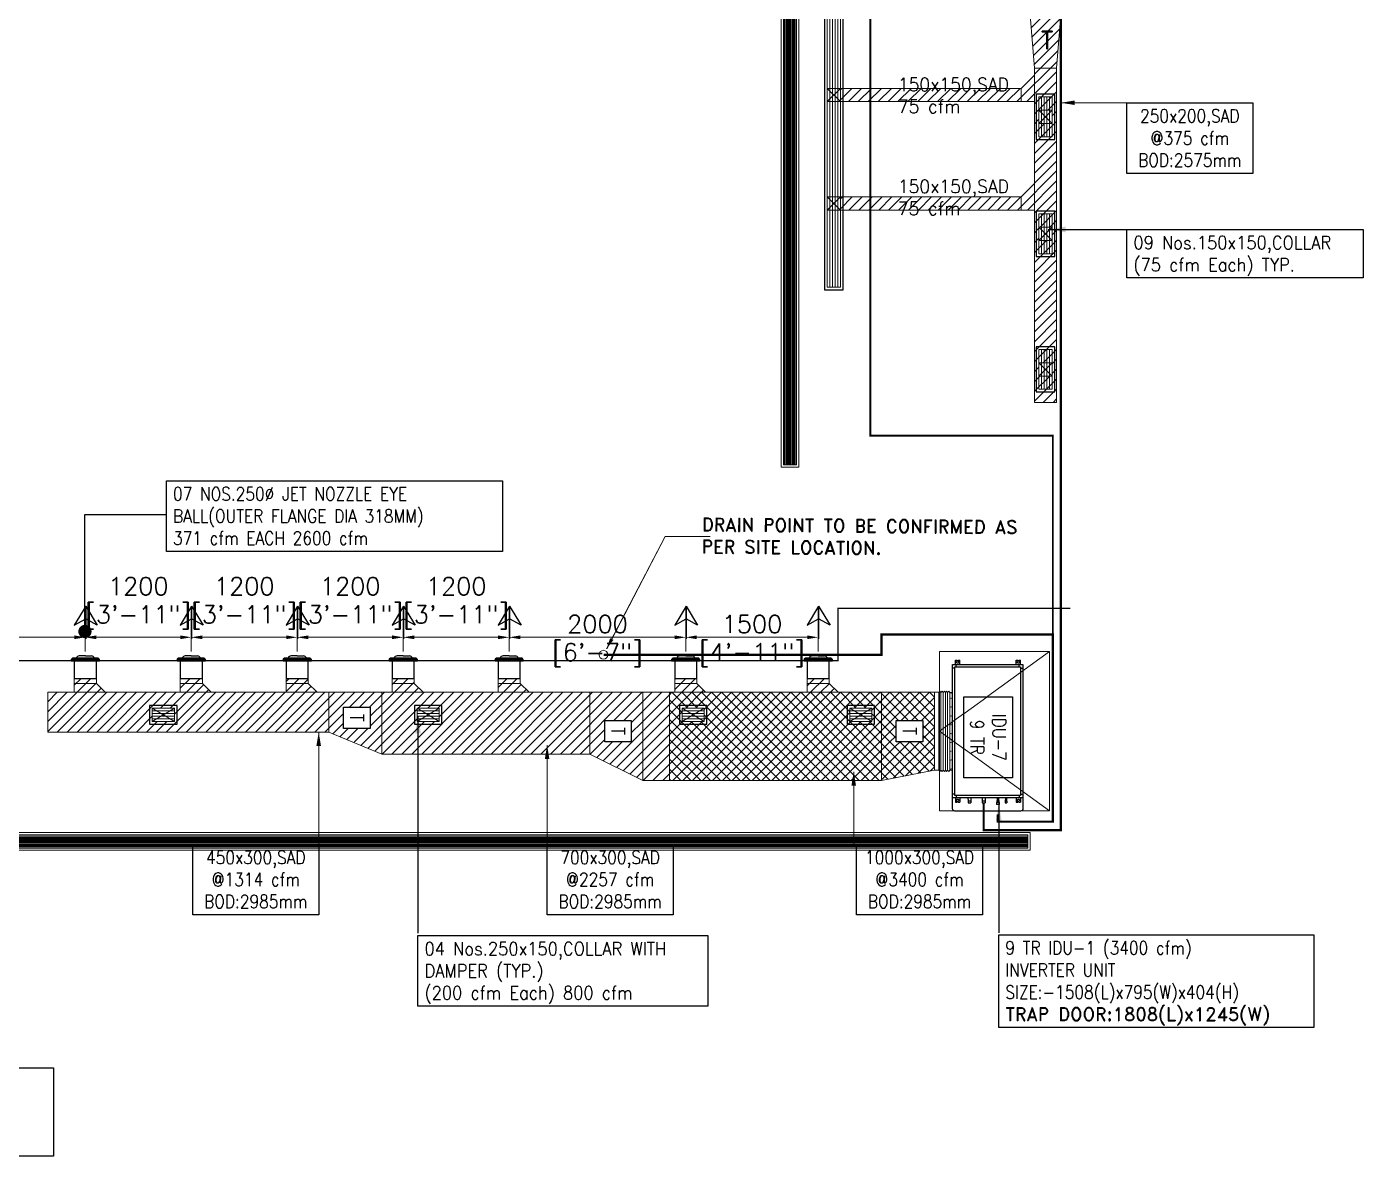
# Model space of a CAD drawing. Header units: millimetres. Extents: x -330573 to 5697, y 22061 to 198972.
# Drawn here: x -86389 to -71254, y 164887 to 177681 of the extents above; entities that cross this region are included whole.
import ezdxf

# ---------------------------------------------------------------- set-up
doc = ezdxf.new("R2010")
doc.units = ezdxf.units.MM
doc.linetypes.add('HIDDEN', pattern=[0.375, 0.25, -0.125])
for name, color, linetype, lineweight in [('MECH. EQUIPMENT', 8, 'Continuous', 0), ('VL-AC- DRAIN', 42, 'Continuous', 5), ('VL-AC-ACCOUSTIC INSULATION', 32, 'Continuous', 25), ('VL-AC-DIM', 20, 'Continuous', 25), ('VL-AC-EQUIPMENT', 5, 'Continuous', 25), ('VL-AC-EQUIPMENT TEXT', 7, 'Continuous', 25), ('VL-AC-RAT', 1, 'Continuous', 5), ('VL-AC-SA', 6, 'Continuous', 5), ('VL-AC-SA_TEXT_50', 7, 'Continuous', 25), ('VL-AC-SAT', 72, 'Continuous', 25), ('VL-AC-UNIT TRAP DOOR', 40, 'Continuous', 18), ('VL-AC-VRF PIPE', 152, 'Continuous', 30), ('VL-FC', 21, 'Continuous', 18)]:
    doc.layers.add(name, color=color, linetype=linetype, lineweight=lineweight)
doc.styles.add('50', font='arial.ttf', dxfattribs={"height": 75})
doc.styles.add('ARIAL', font='times.ttf')
doc.styles.add('ROMANS', font='romans.shx', dxfattribs={"height": 200})
doc.styles.add('VOLTAS - ROMAND', font='romand.shx', dxfattribs={"width": 0.85})
doc.dimstyles.new('Dim50', dxfattribs={"dimtxt": 75, "dimasz": 75, "dimexe": 50, "dimexo": 50, "dimgap": 0.09, "dimtad": 0, "dimdec": 0, "dimzin": 0, "dimdsep": 46, "dimtxsty": '50', "dimblk": 'ARCHTICK', "dimcen": 0.09, "dimdle": 50, "dimclrd": 8, "dimclre": 8, "dimclrt": 2, "dimadec": 0, "dimazin": 0, "dimtfac": 1, "dimtdec": 0, "dimtofl": 0, "dimtmove": 0, "dimatfit": 3, "dimldrblk": 'DOT', "dimfxl": 1, "dimtolj": 1, "dimtzin": 0, "dimlwe": -1, "dimarcsym": 0})
doc.dimstyles.new('VL_DIM', dxfattribs={"dimscale": 1.25, "dimtxt": 200, "dimasz": 125, "dimexe": 50, "dimexo": 50, "dimgap": 50, "dimtad": 1, "dimdec": 0, "dimrnd": 1, "dimzin": 9, "dimdsep": 46, "dimtxsty": 'ROMANS', "dimcen": 0.09, "dimdle": 35, "dimclrd": 7, "dimclre": 7, "dimclrt": 7, "dimadec": 0, "dimazin": 0, "dimtfac": 1, "dimtdec": 0, "dimtmove": 2, "dimatfit": 3, "dimfxl": 1, "dimtolj": 1, "dimtzin": 0, "dimlwd": 15, "dimlwe": 15, "dimarcsym": 1})
doc.dimstyles.new('VOLTAS', dxfattribs={"dimscale": 100, "dimtxt": 2, "dimasz": 2, "dimexe": 0.5, "dimexo": 0.5, "dimgap": 0.5, "dimtad": 1, "dimdec": 0, "dimzin": 12, "dimdsep": 46, "dimtxsty": 'ROMANS', "dimcen": 10, "dimdle": 100, "dimclrd": 7, "dimclre": 7, "dimclrt": 7, "dimadec": 0, "dimazin": 0, "dimtfac": 1, "dimtdec": 0, "dimtmove": 1, "dimatfit": 3, "dimfxl": 0.18, "dimtolj": 1, "dimtzin": 0, "dimarcsym": 2})

# ---------------------------------------------------------------- blocks, each defined once
blk = doc.blocks.new('*U52')
at = {"color": 252, "lineweight": 9}
for p, q in [((783227, 311825), (783227, 317006)), ((783257, 311825), (783257, 317006)), ((783287, 311825), (783287, 317006)), ((783317, 311825), (783317, 317006))]:
    blk.add_line(p, q, dxfattribs=at)
at = {"layer": 'VL-AC-SAT'}
blk.add_lwpolyline([(783167, 311795), (783377, 311795), (783377, 317036), (783167, 317036)], close=True, dxfattribs=at)
at = {"layer": 'VL-AC-SAT', "lineweight": 20}
blk.add_lwpolyline([(783197, 311825), (783347, 311825), (783347, 317006), (783197, 317006)], close=True, dxfattribs=at)
blk = doc.blocks.new('*U51')
at = {"color": 252, "lineweight": 9}
for p, q in [((783227, 314853), (783227, 315303)), ((783257, 314853), (783257, 315303)), ((783287, 314853), (783287, 315303)), ((783317, 314853), (783317, 315303))]:
    blk.add_line(p, q, dxfattribs=at)
at = {"layer": 'VL-AC-SAT'}
blk.add_lwpolyline([(783167, 314823), (783377, 314823), (783377, 315333), (783167, 315333)], close=True, dxfattribs=at)
at = {"layer": 'VL-AC-SAT', "lineweight": 20}
blk.add_lwpolyline([(783197, 314853), (783347, 314853), (783347, 315303), (783197, 315303)], close=True, dxfattribs=at)
blk = doc.blocks.new('*U107')
at = {"color": 8}
for p, q in [((30, 66), (8362, 66)), ((30, 54), (8362, 54)), ((30, 42), (8362, 42)), ((30, 30), (8362, 30)), ((30, 18), (8362, 18)), ((30, 6), (8362, 6)), ((30, -6), (8362, -6)), ((30, -18), (8362, -18)), ((30, -30), (8362, -30)), ((30, -42), (8362, -42)), ((30, -54), (8362, -54))]:
    blk.add_line(p, q, dxfattribs=at)
for points in [[(5, 105), (5, -95), (8387, -95), (8387, 105)], [(30, 80), (30, -70), (8362, -70), (8362, 80)]]:
    blk.add_lwpolyline(points, close=True)
blk = doc.blocks.new('*U281')
at = {"color": 8}
for p, q in [((30, 66), (35241, 66)), ((30, 54), (35241, 54)), ((30, 42), (35241, 42)), ((30, 30), (35241, 30)), ((30, 18), (35241, 18)), ((30, 6), (35241, 6)), ((30, -6), (35241, -6)), ((30, -18), (35241, -18)), ((30, -30), (35241, -30)), ((30, -42), (35241, -42)), ((30, -54), (35241, -54))]:
    blk.add_line(p, q, dxfattribs=at)
for points in [[(5, 105), (5, -95), (35266, -95), (35266, 105)], [(30, 80), (30, -70), (35241, -70), (35241, 80)]]:
    blk.add_lwpolyline(points, close=True)
blk = doc.blocks.new('*D304')
at = {"layer": 'Defpoints', "color": 0, "transparency": 16777216}
for p in [(-78926, 170765), (-78926, 170554), (-77426, 170554)]:
    blk.add_point(p, dxfattribs=at)
at = {"layer": 'VL-AC-DIM', "color": 7, "lineweight": 15, "transparency": 16777216}
for p, q in [((-78926, 170604), (-78926, 170815)), ((-77551, 170765), (-78801, 170765)), ((-77426, 170604), (-77426, 170815))]:
    blk.add_line(p, q, dxfattribs=at)
at = {"layer": 'VL-AC-DIM', "color": 7, "transparency": 16777216}
for points in [[(-78801, 170786), (-78801, 170744), (-78926, 170765)], [(-77551, 170786), (-77551, 170744), (-77426, 170765)]]:
    blk.add_solid(points, dxfattribs=at)
at = {"layer": 'VL-AC-DIM', "color": 7, "transparency": 16777216, "char_height": 200, "attachment_point": 5, "style": 'ROMANS'}
for s, insert in [('\\A1;1500', (-78176, 170915)), ('\\A1;[4\'-11"]', (-78176, 170563))]:
    blk.add_mtext(s, dxfattribs=dict(at, insert=insert))
blk = doc.blocks.new('*D305')
at = {"layer": 'Defpoints', "color": 0, "transparency": 16777216}
for p in [(-80926, 170765), (-80926, 170554), (-78926, 170554)]:
    blk.add_point(p, dxfattribs=at)
at = {"layer": 'VL-AC-DIM', "color": 7, "lineweight": 15, "transparency": 16777216}
for p, q in [((-80926, 170604), (-80926, 170815)), ((-79051, 170765), (-80801, 170765)), ((-78926, 170604), (-78926, 170815))]:
    blk.add_line(p, q, dxfattribs=at)
at = {"layer": 'VL-AC-DIM', "color": 7, "transparency": 16777216}
for points in [[(-80801, 170786), (-80801, 170744), (-80926, 170765)], [(-79051, 170786), (-79051, 170744), (-78926, 170765)]]:
    blk.add_solid(points, dxfattribs=at)
at = {"layer": 'VL-AC-DIM', "color": 7, "transparency": 16777216, "char_height": 200, "attachment_point": 5, "style": 'ROMANS'}
for s, insert in [('\\A1;2000', (-79926, 170915)), ('\\A1;[6\'-7"]', (-79926, 170563))]:
    blk.add_mtext(s, dxfattribs=dict(at, insert=insert))
blk = doc.blocks.new('*D306')
at = {"layer": 'Defpoints', "color": 0, "transparency": 16777216}
for p in [(-82126, 170765), (-82126, 170554), (-80926, 170554)]:
    blk.add_point(p, dxfattribs=at)
at = {"layer": 'VL-AC-DIM', "color": 7, "lineweight": 15, "transparency": 16777216}
for p, q in [((-82126, 170604), (-82126, 170815)), ((-81051, 170765), (-82001, 170765)), ((-80926, 170604), (-80926, 170815))]:
    blk.add_line(p, q, dxfattribs=at)
at = {"layer": 'VL-AC-DIM', "color": 7, "transparency": 16777216}
for points in [[(-82001, 170786), (-82001, 170744), (-82126, 170765)], [(-81051, 170786), (-81051, 170744), (-80926, 170765)]]:
    blk.add_solid(points, dxfattribs=at)
at = {"layer": 'VL-AC-DIM', "color": 7, "transparency": 16777216, "char_height": 200, "attachment_point": 5, "style": 'ROMANS'}
for s, insert in [('\\A1;1200', (-81526, 171343)), ('\\A1;[3\'-11"]', (-81526, 170990))]:
    blk.add_mtext(s, dxfattribs=dict(at, insert=insert))
blk = doc.blocks.new('*D307')
at = {"layer": 'Defpoints', "color": 0, "transparency": 16777216}
for p in [(-83326, 170765), (-83326, 170554), (-82126, 170554)]:
    blk.add_point(p, dxfattribs=at)
at = {"layer": 'VL-AC-DIM', "color": 7, "lineweight": 15, "transparency": 16777216}
for p, q in [((-83326, 170604), (-83326, 170815)), ((-82251, 170765), (-83201, 170765)), ((-82126, 170604), (-82126, 170815))]:
    blk.add_line(p, q, dxfattribs=at)
at = {"layer": 'VL-AC-DIM', "color": 7, "transparency": 16777216}
for points in [[(-83201, 170786), (-83201, 170744), (-83326, 170765)], [(-82251, 170786), (-82251, 170744), (-82126, 170765)]]:
    blk.add_solid(points, dxfattribs=at)
at = {"layer": 'VL-AC-DIM', "color": 7, "transparency": 16777216, "char_height": 200, "attachment_point": 5, "style": 'ROMANS'}
for s, insert in [('\\A1;1200', (-82726, 171343)), ('\\A1;[3\'-11"]', (-82726, 170990))]:
    blk.add_mtext(s, dxfattribs=dict(at, insert=insert))
blk = doc.blocks.new('*D308')
at = {"layer": 'Defpoints', "color": 0, "transparency": 16777216}
for p in [(-84526, 170765), (-84526, 170554), (-83326, 170554)]:
    blk.add_point(p, dxfattribs=at)
at = {"layer": 'VL-AC-DIM', "color": 7, "lineweight": 15, "transparency": 16777216}
for p, q in [((-84526, 170604), (-84526, 170815)), ((-83451, 170765), (-84401, 170765)), ((-83326, 170604), (-83326, 170815))]:
    blk.add_line(p, q, dxfattribs=at)
at = {"layer": 'VL-AC-DIM', "color": 7, "transparency": 16777216}
for points in [[(-84401, 170786), (-84401, 170744), (-84526, 170765)], [(-83451, 170786), (-83451, 170744), (-83326, 170765)]]:
    blk.add_solid(points, dxfattribs=at)
at = {"layer": 'VL-AC-DIM', "color": 7, "transparency": 16777216, "char_height": 200, "attachment_point": 5, "style": 'ROMANS'}
for s, insert in [('\\A1;1200', (-83926, 171343)), ('\\A1;[3\'-11"]', (-83926, 170990))]:
    blk.add_mtext(s, dxfattribs=dict(at, insert=insert))
blk = doc.blocks.new('*D309')
at = {"layer": 'Defpoints', "color": 0, "transparency": 16777216}
for p in [(-85726, 170765), (-85726, 170554), (-84526, 170554)]:
    blk.add_point(p, dxfattribs=at)
at = {"layer": 'VL-AC-DIM', "color": 7, "lineweight": 15, "transparency": 16777216}
for p, q in [((-85726, 170604), (-85726, 170815)), ((-84651, 170765), (-85601, 170765)), ((-84526, 170604), (-84526, 170815))]:
    blk.add_line(p, q, dxfattribs=at)
at = {"layer": 'VL-AC-DIM', "color": 7, "transparency": 16777216}
for points in [[(-85601, 170786), (-85601, 170744), (-85726, 170765)], [(-84651, 170786), (-84651, 170744), (-84526, 170765)]]:
    blk.add_solid(points, dxfattribs=at)
at = {"layer": 'VL-AC-DIM', "color": 7, "transparency": 16777216, "char_height": 200, "attachment_point": 5, "style": 'ROMANS'}
for s, insert in [('\\A1;1200', (-85126, 171343)), ('\\A1;[3\'-11"]', (-85126, 170990))]:
    blk.add_mtext(s, dxfattribs=dict(at, insert=insert))
blk = doc.blocks.new('*D310')
at = {"layer": 'Defpoints', "color": 0, "transparency": 16777216}
for p in [(-88511, 170765), (-88511, 170554), (-85726, 170554)]:
    blk.add_point(p, dxfattribs=at)
at = {"layer": 'VL-AC-DIM', "color": 7, "lineweight": 15, "transparency": 16777216}
for p, q in [((-88511, 170604), (-88511, 170815)), ((-85851, 170765), (-88386, 170765)), ((-85726, 170604), (-85726, 170815))]:
    blk.add_line(p, q, dxfattribs=at)
at = {"layer": 'VL-AC-DIM', "color": 7, "transparency": 16777216}
for points in [[(-88386, 170786), (-88386, 170744), (-88511, 170765)], [(-85851, 170786), (-85851, 170744), (-85726, 170765)]]:
    blk.add_solid(points, dxfattribs=at)
at = {"layer": 'VL-AC-DIM', "color": 7, "transparency": 16777216, "char_height": 200, "attachment_point": 5, "style": 'ROMANS'}
for s, insert in [('\\A1;2785', (-87118, 170915)), ('\\A1;[9\'-2"]', (-87118, 170563))]:
    blk.add_mtext(s, dxfattribs=dict(at, insert=insert))
blk = doc.blocks.new('VL SA JET NOZZEL')
at = {"layer": 'VL-AC-SAT'}
for p, q in [((4, 562, 0), (-125, 350, 0)), ((4, 562, 0), (4, 192, 0)), ((4, 192, 0), (4, 562, 0)), ((4, 562, 0), (134, 350, 0)), ((4, 562, 0), (4, 192, 0)), ((4, 192, 0), (4, 562, 0)), ((-125, 350, 0), (4, 419, 0)), ((134, 350, 0), (4, 419, 0)), ((0, 0), (-70, 0)), ((0, 0), (70, 0)), ((-160, -40), (-147, -25)), ((160, -40), (-160, -40)), ((160, -40), (147, -25))]:
    blk.add_line(p, q, dxfattribs=at)
for points in [[(-160, -40), (-160, -55), (160, -55), (160, -40)], [(147, -25), (-147, -25)]]:
    blk.add_lwpolyline(points, dxfattribs=at)
at = {"layer": 'VL-AC-SAT', "elevation": 0}
blk.add_lwpolyline([(125, -255), (125, -55), (-125, -55), (-125, -255)], close=True, dxfattribs=at)
at = {"layer": 'VL-AC-SAT'}
for centre, start, end in [((-64, -42), 97.9087, 155.9574), ((64, -42), 24.0426, 82.0913)]:
    blk.add_arc(centre, 42.9, start, end, dxfattribs=at)
blk = doc.blocks.new('VL EQUIPMENT')
at = {"layer": 'MECH. EQUIPMENT'}
for p, q in [((12041, 41995), (12073, 41995)), ((12073, 41115), (12073, 41995)), ((12098, 41115), (12098, 41995)), ((12123, 41115), (12123, 41995)), ((12148, 41115), (12148, 41995)), ((12173, 41115), (12173, 41995)), ((12198, 41115), (12198, 41995)), ((12041, 41115), (12073, 41115))]:
    blk.add_line(p, q, dxfattribs=at)
for points in [[(12073, 41995), (12085, 42010), (12098, 41995)], [(12098, 41995), (12110, 42010), (12123, 41995)], [(12123, 41995), (12135, 42010), (12148, 41995)], [(12148, 41995), (12160, 42010), (12173, 41995)], [(12173, 41995), (12185, 42010), (12198, 41995)], [(12073, 41115), (12085, 41100), (12098, 41115)], [(12098, 41115), (12110, 41100), (12123, 41115)], [(12123, 41115), (12135, 41100), (12148, 41115)], [(12148, 41115), (12160, 41100), (12173, 41115)], [(12173, 41115), (12185, 41100), (12198, 41115)]]:
    blk.add_lwpolyline(points, dxfattribs=at)
for centre in [(12061, 41988), (12061, 41928), (12061, 41828), (12061, 41728), (12061, 41628), (12061, 41528), (12061, 41428), (12061, 41328), (12061, 41228), (12061, 41126)]:
    blk.add_circle(centre, 1.45, dxfattribs=at)
at = {"layer": 'VL-AC-EQUIPMENT'}
for p, q in [((11271, 42269), (11246, 42269)), ((11290, 42359), (11271, 42359)), ((11271, 42309), (11271, 42359)), ((11286, 42284), (11286, 42309)), ((11288, 42343), (11290, 42343)), ((11304, 42329), (11288, 42329)), ((11290, 42359), (11290, 42343)), ((11321, 42359), (11302, 42359)), ((11302, 42359), (11302, 42343)), ((11302, 42343), (11304, 42343)), ((11321, 42309), (11321, 42359)), ((11959, 42309), (11959, 42359)), ((11978, 42359), (11959, 42359)), ((11976, 42343), (11978, 42343)), ((11992, 42329), (11976, 42329)), ((11978, 42359), (11978, 42343)), ((12009, 42359), (11990, 42359)), ((11990, 42359), (11990, 42343)), ((11990, 42343), (11992, 42343)), ((12001, 42284), (12001, 42309)), ((12009, 42309), (12009, 42359)), ((12016, 42269), (12041, 42269)), ((11271, 40841), (11246, 40841)), ((11271, 40801), (11271, 40751)), ((11290, 40751), (11271, 40751)), ((11286, 40826), (11286, 40801)), ((11288, 40781), (11304, 40781)), ((11290, 40767), (11288, 40767)), ((11290, 40751), (11290, 40767)), ((11302, 40751), (11302, 40767)), ((11321, 40751), (11302, 40751)), ((11321, 40801), (11321, 40751)), ((11428, 40762), (11447, 40762)), ((11428, 40762), (11428, 40744)), ((11447, 40744), (11428, 40744)), ((11431, 40778), (11445, 40778)), ((11431, 40778), (11431, 40764)), ((11431, 40764), (11445, 40764)), ((11432, 40764), (11432, 40762)), ((11433, 40801), (11433, 40778)), ((11442, 40767), (11440, 40767)), ((11443, 40801), (11443, 40778)), ((11444, 40764), (11444, 40762)), ((11445, 40778), (11445, 40764)), ((11447, 40762), (11447, 40744)), ((11514, 40749), (11514, 40723)), ((11514, 40749), (11543, 40749)), ((11514, 40723), (11543, 40723)), ((11517, 40771), (11517, 40754)), ((11517, 40771), (11540, 40771)), ((11517, 40754), (11540, 40754)), ((11518, 40754), (11518, 40749)), ((11521, 40801), (11521, 40771)), ((11537, 40801), (11537, 40771)), ((11540, 40771), (11540, 40754)), ((11540, 40754), (11540, 40749)), ((11543, 40749), (11543, 40723)), ((11673, 40801), (11674, 40768)), ((11706, 40768), (11674, 40768)), ((11674, 40768), (11674, 40743)), ((11706, 40743), (11674, 40743)), ((11707, 40801), (11706, 40768)), ((11706, 40768), (11706, 40743)), ((11834, 40801), (11835, 40768)), ((11867, 40768), (11835, 40768)), ((11835, 40768), (11835, 40743)), ((11867, 40743), (11835, 40743)), ((11868, 40801), (11867, 40768)), ((11867, 40768), (11867, 40743)), ((11959, 40801), (11959, 40751)), ((11978, 40751), (11959, 40751)), ((11976, 40781), (11992, 40781)), ((11978, 40767), (11976, 40767)), ((11978, 40751), (11978, 40767)), ((11990, 40751), (11990, 40767)), ((11992, 40767), (11990, 40767)), ((12009, 40751), (11990, 40751)), ((12001, 40826), (12001, 40801)), ((12009, 40801), (12009, 40751)), ((12016, 40841), (12041, 40841))]:
    blk.add_line(p, q, dxfattribs=at)
at = {"layer": 'VL-AC-EQUIPMENT', "flags": 128}
for points in [[(12041, 42309), (11246, 42309), (11246, 40801), (12041, 40801)], [(12016, 42284), (11271, 42284), (11271, 40826), (12016, 40826)]]:
    blk.add_lwpolyline(points, close=True, dxfattribs=at)
blk.add_lwpolyline([(11246, 40801), (11246, 40676, 0.414214), (11271, 40651), (12016, 40651, 0.414214), (12041, 40676), (12041, 40801)], format="xyb", dxfattribs=at)
at = {"layer": 'VL-AC-EQUIPMENT'}
for centre, start, end in [((11288, 42336), 90, 270), ((11304, 42336), 270, 90), ((11976, 42336), 90, 270), ((11992, 42336), 270, 90), ((11288, 40774), 90, 270), ((11304, 40774), 270, 90), ((11976, 40774), 90, 270), ((11992, 40774), 270, 90)]:
    blk.add_arc(centre, 7, start, end, dxfattribs=at)
blk = doc.blocks.new('*U127')
at = {"color": 252, "lineweight": 9}
for p, q in [((783227, 315136), (783227, 315386)), ((783257, 315136), (783257, 315386)), ((783287, 315136), (783287, 315386)), ((783317, 315136), (783317, 315386))]:
    blk.add_line(p, q, dxfattribs=at)
at = {"layer": 'VL-AC-SAT'}
blk.add_lwpolyline([(783167, 315106), (783377, 315106), (783377, 315416), (783167, 315416)], close=True, dxfattribs=at)
at = {"layer": 'VL-AC-SAT', "lineweight": 20}
blk.add_lwpolyline([(783197, 315136), (783347, 315136), (783347, 315386), (783197, 315386)], close=True, dxfattribs=at)

msp = doc.modelspace()

# ---------------------------------------------------------------- hatches: boundary and pattern name
at = {"layer": 'VL-AC-ACCOUSTIC INSULATION'}
h = msp.add_hatch(dxfattribs=at)
h.set_pattern_fill('ANSI31', color=8, scale=25)
edge = h.paths.add_edge_path()
edge.add_line((-75177.1, 183386.1), (-75177.1, 183036.1))
edge.add_arc((-75177.1, 182886.1), 150, 0, 90, ccw=False)
edge.add_line((-75027.1, 182886.1), (-74677.1, 182886.1))
edge.add_arc((-75177.1, 182886.1), 500, 0, 90)
h.paths.add_polyline_path([(-74677.1, 182886.1), (-75027.1, 182886.1), (-75027.1, 178943.9), (-74677.1, 178943.9)])
h.paths.add_polyline_path([(-74776.5, 179385.1), (-74776.5, 179235.1), (-74926.5, 179235.1), (-74926.5, 179385.1)], flags=16)
h.paths.add_polyline_path([(-74677.1, 178943.9), (-75027.1, 178943.9), (-74679.8, 178393.9), (-74677.1, 178393.9)])
h.paths.add_polyline_path([(-75027.1, 178943.9), (-75027.1, 178393.9), (-74679.8, 178393.9)], flags=17)
h.paths.add_polyline_path([(-74677.1, 178393.9), (-75027.1, 178393.9), (-75027.1, 177812.9), (-74677.1, 177812.9)])
h.paths.add_polyline_path([(-74776.7, 178060.1), (-74776.7, 177910.1), (-74926.7, 177910.1), (-74926.7, 178060.1)], flags=16)
h.paths.add_polyline_path([(-74677.1, 177812.9), (-75027.1, 177812.9), (-74977.1, 177212.9), (-74727.1, 177212.9)])
h.paths.add_polyline_path([(-74727.1, 177212.9), (-74977.1, 177212.9), (-74977.1, 173424.4), (-74727.1, 173424.4)])
h.paths.add_polyline_path([(-74776.9, 176735.1), (-74776.9, 176585.1), (-74926.9, 176585.1), (-74926.9, 176735.1)], flags=16)
h.paths.add_polyline_path([(-74777.1, 175410.1), (-74777.1, 175260.1), (-74927.1, 175260.1), (-74927.1, 175410.1)], flags=16)
h.paths.add_polyline_path([(-74777.1, 173874.4), (-74777.1, 173724.4), (-74927.1, 173724.4), (-74927.1, 173874.4)], flags=16)
h.paths.add_polyline_path([(-75969, 182469), (-76069, 182469), (-76069, 182019), (-75969, 182169)])
h.paths.add_polyline_path([(-75916.8, 182469), (-75969, 182469), (-75969, 182169), (-75916.8, 182169)])
h.paths.add_polyline_path([(-76769, 182469), (-76869, 182469), (-76869, 182169), (-76769, 182019)])
h.paths.add_polyline_path([(-76869, 182469), (-76921.1, 182469), (-76921.1, 182169), (-76869, 182169)])
h.paths.add_polyline_path([(-76069, 184678.5), (-76769, 184678.5), (-76769, 183424.9), (-76069, 183424.9)])
h.paths.add_polyline_path([(-76144, 185278.5), (-76694, 185278.5), (-76769, 184678.5), (-76069, 184678.5)])
h.paths.add_polyline_path([(-75969, 184332.3), (-76069, 184332.3), (-76069, 183882.3), (-75969, 184032.3)])
h.paths.add_polyline_path([(-75916.8, 184332.3), (-75969, 184332.3), (-75969, 184032.3), (-75916.8, 184032.3)])
h.paths.add_polyline_path([(-76769, 184332.3), (-76869, 184332.3), (-76869, 184032.3), (-76769, 183882.3)])
h.paths.add_polyline_path([(-76869, 184332.3), (-76921.1, 184332.3), (-76921.1, 184032.3), (-76869, 184032.3)])
h.paths.add_polyline_path([(-76144, 188358.9), (-76694, 188358.9), (-76694, 185278.5), (-76144, 185278.5)])
h.paths.add_polyline_path([(-76694, 186195.6), (-76794, 186195.6), (-76794, 185895.6), (-76694, 185745.6)])
h.paths.add_polyline_path([(-76794, 186195.6), (-76921.1, 186195.6), (-76921.1, 185895.6), (-76794, 185895.6)])
h.paths.add_polyline_path([(-76044, 186195.6), (-76144, 186195.6), (-76144, 185745.6), (-76044, 185895.6)])
h.paths.add_polyline_path([(-75916.8, 186195.6), (-76044, 186195.6), (-76044, 185895.6), (-75916.8, 185895.6)])
h.paths.add_polyline_path([(-75916.8, 188058.9), (-76044, 188058.9), (-76044, 187758.9), (-75916.8, 187758.9)])
h.paths.add_polyline_path([(-76044, 188058.9), (-76144, 188058.9), (-76144, 187608.9), (-76044, 187758.9)])
h.paths.add_polyline_path([(-76694, 188058.9), (-76794, 188058.9), (-76794, 187758.9), (-76694, 187608.9)])
h.paths.add_polyline_path([(-76794, 188058.9), (-76921.1, 188058.9), (-76921.1, 187758.9), (-76794, 187758.9)])
h.paths.add_polyline_path([(-75127.1, 175753.9), (-77174.7, 175753.9), (-77174.7, 175603.9), (-74977.1, 175603.9), (-74977.1, 175903.9)])
h.paths.add_polyline_path([(-75127.1, 176981.8), (-77174.7, 176981.8), (-77174.7, 176831.8), (-74977.1, 176831.8), (-74977.1, 177131.8)])
h.paths.add_polyline_path([(-75177.1, 179438.3), (-77174.7, 179438.3), (-77174.7, 179288.3), (-75027.1, 179288.3), (-75027.1, 179588.3)])
h.paths.add_polyline_path([(-75177.1, 178210.1), (-77174.7, 178210.1), (-77174.7, 178060.1), (-75027.1, 178060.1), (-75027.1, 178360.1)])
h = msp.add_hatch(dxfattribs=at)
h.set_pattern_fill('ANSI31', color=8, scale=25)
h.set_pattern_definition([(45, (-1.31, 64006.3), (-56.1266, 56.1266), [])])
h.paths.add_polyline_path([(-85600.6, 170241.9), (-85850.6, 170241.9), (-85850.6, 170141.9), (-85500.6, 170141.9)])
h.paths.add_polyline_path([(-85600.6, 170299), (-85850.6, 170299), (-85850.6, 170241.9), (-85600.6, 170241.9)])
h.paths.add_polyline_path([(-82969.5, 170141.9), (-86150.6, 170141.9), (-86150.6, 169691.9), (-82969.5, 169691.9)])
h.paths.add_polyline_path([(-84717.6, 169811.8), (-84967.6, 169811.8), (-84967.6, 169961.8), (-84717.6, 169961.8)], flags=16)
h.paths.add_polyline_path([(-84400.6, 170241.9), (-84650.6, 170241.9), (-84650.6, 170141.9), (-84300.6, 170141.9)])
h.paths.add_polyline_path([(-84400.6, 170299), (-84650.6, 170299), (-84650.6, 170241.9), (-84400.6, 170241.9)])
h.paths.add_polyline_path([(-83200.6, 170241.9), (-83450.6, 170241.9), (-83450.6, 170141.9), (-83100.6, 170141.9)])
h.paths.add_polyline_path([(-83200.6, 170299), (-83450.6, 170299), (-83450.6, 170241.9), (-83200.6, 170241.9)])
h.paths.add_polyline_path([(-82369.5, 170141.9), (-82969.5, 170141.9), (-82969.5, 169691.9), (-82369.5, 169441.9)])
h.paths.add_polyline_path([(-82000.6, 170241.9), (-82250.6, 170241.9), (-82250.6, 170141.9), (-81900.6, 170141.9)])
h.paths.add_polyline_path([(-82000.6, 170299), (-82250.6, 170299), (-82250.6, 170241.9), (-82000.6, 170241.9)])
h.paths.add_polyline_path([(-80012.3, 170141.9), (-82369.5, 170141.9), (-82369.5, 169441.9), (-80012.3, 169441.9)])
h.paths.add_polyline_path([(-81717.6, 169811.8), (-81967.6, 169811.8), (-81967.6, 169961.8), (-81717.6, 169961.8)], flags=16)
h.paths.add_polyline_path([(-80800.6, 170241.9), (-81050.6, 170241.9), (-81050.6, 170141.9), (-80700.6, 170141.9)])
h.paths.add_polyline_path([(-80800.6, 170299), (-81050.6, 170299), (-81050.6, 170241.9), (-80800.6, 170241.9)])
h.paths.add_polyline_path([(-79412.3, 170141.9), (-80012.3, 170141.9), (-80012.3, 169441.9), (-79412.3, 169141.9)])
h.paths.add_polyline_path([(-79110.7, 170141.9), (-79412.3, 170141.9), (-79412.3, 169141.9), (-79110.7, 169141.9)])
h.paths.add_polyline_path([(-77300.9, 170241.9), (-77550.9, 170241.9), (-77550.9, 170141.9), (-77200.9, 170141.9)])
h.paths.add_polyline_path([(-77300.9, 170299), (-77550.9, 170299), (-77550.9, 170241.9), (-77300.9, 170241.9)])
h.paths.add_polyline_path([(-78800.9, 170241.9), (-79050.9, 170241.9), (-79050.9, 170141.9), (-78700.9, 170141.9)])
h.paths.add_polyline_path([(-78800.9, 170299), (-79050.9, 170299), (-79050.9, 170241.9), (-78800.9, 170241.9)])
at = {"layer": 'VL-AC-ACCOUSTIC INSULATION', "lineweight": -3}
h = msp.add_hatch(dxfattribs=at)
h.set_pattern_fill('ANSI37', color=256, scale=25)
h.set_pattern_definition([(45, (-1.31, 64006.3), (-56.1266, 56.1266), []), (135, (-1.31, 64006.3), (-56.1266, -56.1266), [])])
h.paths.add_polyline_path([(-76110.7, 170141.9), (-76710.7, 170141.9), (-76710.7, 169141.9), (-76110.7, 169261.9)])
h.paths.add_polyline_path([(-76710.7, 170141.9), (-79110.7, 170141.9), (-79110.7, 169141.9), (-76710.7, 169141.9)])
h.paths.add_polyline_path([(-78717.6, 169811.8), (-78967.6, 169811.8), (-78967.6, 169961.8), (-78717.6, 169961.8)], flags=16)
h.paths.add_polyline_path([(-77067.6, 169811.8), (-77067.6, 169961.8), (-76817.6, 169961.8), (-76817.6, 169811.8)], flags=16)

# ---------------------------------------------------------------- linework, layer by layer
at = {"layer": 'VL-AC- DRAIN', "linetype": 'HIDDEN', "ltscale": 0.5, "const_width": 20}
msp.add_lwpolyline([(-74769.2, 170796.9), (-74769.2, 173048.2), (-76836.2, 173048.2), (-76836.2, 179698.4), (-77423.6, 179698.4), (-77423.6, 180424.8)], dxfattribs=at)
at = {"layer": 'VL-AC-SA', "lineweight": 5}
for p, q in [((-77324.7, 176832.1, 0), (-77324.7, 176982.1, 0)), ((-77324.7, 176832.1, 0), (-77174.7, 176982.1, 0)), ((-77324.7, 176982.1, 0), (-77174.7, 176832.1, 0)), ((-77174.7, 176982.1, 0), (-77174.7, 176832.1, 0)), ((-74926.9, 176585.1, 0), (-74926.9, 176735.1, 0)), ((-74926.9, 176585.1, 0), (-74776.9, 176735.1, 0)), ((-74926.9, 176735.1, 0), (-74776.9, 176585.1, 0)), ((-74776.9, 176735.1, 0), (-74776.9, 176585.1, 0)), ((-77324.7, 175603.9, 0), (-77324.7, 175753.9, 0)), ((-77324.7, 175603.9, 0), (-77174.7, 175753.9, 0)), ((-77324.7, 175753.9, 0), (-77174.7, 175603.9, 0)), ((-77174.7, 175753.9, 0), (-77174.7, 175603.9, 0)), ((-74927.1, 175260.1, 0), (-74927.1, 175410.1, 0)), ((-74927.1, 175260.1, 0), (-74777.1, 175410.1, 0)), ((-74927.1, 175410.1, 0), (-74777.1, 175260.1, 0)), ((-74777.1, 175410.1, 0), (-74777.1, 175260.1, 0)), ((-74927.1, 173724.4), (-74927.1, 173874.4)), ((-74927.1, 173724.4), (-74777.1, 173874.4)), ((-74927.1, 173874.4), (-74777.1, 173724.4)), ((-74777.1, 173874.4), (-74777.1, 173724.4))]:
    msp.add_line(p, q, dxfattribs=at)
at = {"layer": 'VL-AC-SA', "linetype": 'Continuous', "lineweight": 5, "ltscale": 100}
for p, q in [((-77324.7, 176982.1, 0), (-77174.7, 176982.1, 0)), ((-77324.7, 176832.1, 0), (-77174.7, 176832.1, 0)), ((-74926.9, 176735.1, 0), (-74776.9, 176735.1, 0)), ((-74926.9, 176585.1, 0), (-74776.9, 176585.1, 0)), ((-77324.7, 175753.9, 0), (-77174.7, 175753.9, 0)), ((-77324.7, 175603.9, 0), (-77174.7, 175603.9, 0)), ((-74927.1, 175410.1, 0), (-74777.1, 175410.1, 0)), ((-74927.1, 175260.1, 0), (-74777.1, 175260.1, 0)), ((-74927.1, 173874.4), (-74777.1, 173874.4)), ((-74927.1, 173724.4), (-74777.1, 173724.4))]:
    msp.add_line(p, q, dxfattribs=at)
at = {"layer": 'VL-AC-SA', "ltscale": 150}
for p, q in [((-84967.6, 169961.8, 0), (-84717.6, 169811.8, 0)), ((-84967.6, 169811.8, 0), (-84717.6, 169961.8, 0)), ((-81967.6, 169961.8, 0), (-81717.6, 169811.8, 0)), ((-81967.6, 169811.8, 0), (-81717.6, 169961.8, 0)), ((-78967.6, 169961.8, 0), (-78717.6, 169811.8, 0)), ((-78967.6, 169811.8, 0), (-78717.6, 169961.8, 0)), ((-77067.6, 169961.8, 0), (-76817.6, 169811.8, 0)), ((-77067.6, 169811.8, 0), (-76817.6, 169961.8, 0))]:
    msp.add_line(p, q, dxfattribs=at)
at = {"layer": 'VL-AC-SA'}
for points in [[(-75027.1, 177812.9), (-74977.1, 177212.9), (-74727.1, 177212.9), (-74677.1, 177812.9)], [(-82369.5, 170141.9), (-82969.5, 170141.9), (-82969.5, 169691.9), (-82369.5, 169441.9)], [(-79412.3, 170141.9), (-80012.3, 170141.9), (-80012.3, 169441.9), (-79412.3, 169141.9)], [(-76110.7, 170141.9), (-76710.7, 170141.9), (-76710.7, 169141.9), (-76110.7, 169261.9)]]:
    msp.add_lwpolyline(points, close=True, dxfattribs=at)
at = {"layer": 'VL-AC-SA', "elevation": 0}
for points in [[(-75127.1, 176981.8), (-74977.1, 177131.8)], [(-77174.7, 176981.8), (-75127.1, 176981.8)], [(-75127.1, 176981.8), (-75127.1, 176831.8)], [(-77174.7, 176831.8), (-74977.1, 176831.8)], [(-77174.7, 175753.9), (-75127.1, 175753.9)], [(-77174.7, 175603.9), (-74977.1, 175603.9)]]:
    msp.add_lwpolyline(points, dxfattribs=at)
at = {"layer": 'VL-AC-SA'}
for points in [[(-74977.1, 177212.9), (-74977.1, 173424.4)], [(-74727.1, 177212.9), (-74727.1, 173424.4)], [(-75127.1, 175753.9), (-74977.1, 175903.9)], [(-75127.1, 175753.9), (-75127.1, 175603.9)], [(-74727.1, 173424.4), (-74977.1, 173424.4)], [(-85850.6, 170299), (-85850.6, 170141.9)], [(-85600.6, 170299), (-85600.6, 170241.9)], [(-84650.6, 170299), (-84650.6, 170141.9)], [(-84400.6, 170299), (-84400.6, 170241.9)], [(-83450.6, 170299), (-83450.6, 170141.9)], [(-83200.6, 170299), (-83200.6, 170241.9)], [(-82250.6, 170299), (-82250.6, 170141.9)], [(-82000.6, 170299), (-82000.6, 170241.9)], [(-81050.6, 170299), (-81050.6, 170141.9)], [(-80800.6, 170299), (-80800.6, 170241.9)], [(-79050.9, 170299), (-79050.9, 170141.9)], [(-78800.9, 170299), (-78800.9, 170241.9)], [(-77550.9, 170299), (-77550.9, 170141.9)], [(-77300.9, 170299), (-77300.9, 170241.9)], [(-82969.5, 170141.9), (-86150.6, 170141.9)], [(-86150.6, 170141.9), (-86150.6, 169691.9)], [(-85600.6, 170241.9), (-85850.6, 170241.9)], [(-85600.6, 170241.9), (-85500.6, 170141.9)], [(-84400.6, 170241.9), (-84650.6, 170241.9)], [(-84400.6, 170241.9), (-84300.6, 170141.9)], [(-83200.6, 170241.9), (-83450.6, 170241.9)], [(-83200.6, 170241.9), (-83100.6, 170141.9)], [(-76710.7, 170141.9), (-82369.5, 170141.9)], [(-82000.6, 170241.9), (-82250.6, 170241.9)], [(-82000.6, 170241.9), (-81900.6, 170141.9)], [(-80800.6, 170241.9), (-81050.6, 170241.9)], [(-80800.6, 170241.9), (-80700.6, 170141.9)], [(-79110.7, 170141.9), (-79110.7, 169141.9)], [(-78800.9, 170241.9), (-79050.9, 170241.9)], [(-78800.9, 170241.9), (-78700.9, 170141.9)], [(-77300.9, 170241.9), (-77550.9, 170241.9)], [(-77300.9, 170241.9), (-77200.9, 170141.9)], [(-76060.7, 170141.9), (-76110.7, 170141.9)], [(-82969.5, 169691.9), (-86150.6, 169691.9)], [(-80012.3, 169441.9), (-82369.5, 169441.9)], [(-76060.7, 169261.9), (-76110.7, 169261.9)], [(-76710.7, 169141.9), (-79412.3, 169141.9)]]:
    msp.add_lwpolyline(points, dxfattribs=at)
at = {"layer": 'VL-AC-SA', "ltscale": 150, "elevation": 0}
for points in [[(-84967.6, 169961.8), (-84717.6, 169961.8), (-84717.6, 169811.8), (-84967.6, 169811.8)], [(-81967.6, 169961.8), (-81717.6, 169961.8), (-81717.6, 169811.8), (-81967.6, 169811.8)], [(-78967.6, 169961.8), (-78717.6, 169961.8), (-78717.6, 169811.8), (-78967.6, 169811.8)], [(-77067.6, 169961.8), (-76817.6, 169961.8), (-76817.6, 169811.8), (-77067.6, 169811.8)]]:
    msp.add_lwpolyline(points, close=True, dxfattribs=at)
at = {"layer": 'VL-AC-UNIT TRAP DOOR', "const_width": 25}
msp.add_lwpolyline([(-79856.5, 170566.9), (-76709.2, 170566.9), (-76709.2, 170796.9), (-74769.2, 170796.9), (-74769.2, 168677.3), (-75391.8, 168677.3), (-75391.8, 168760.9)], dxfattribs=at)
at = {"layer": 'VL-AC-UNIT TRAP DOOR'}
msp.add_circle((-79857.9, 170566.9), 50.6, dxfattribs=at)
at = {"layer": 'VL-AC-VRF PIPE', "const_width": 25}
msp.add_lwpolyline([(-75553.2, 168889.9), (-75553.2, 168580.4), (-74679.8, 168580.4), (-74679.8, 197070.6), (-76142.9, 197070.6)], dxfattribs=at)
at = {"layer": 'VL-FC', "const_width": 15}
msp.add_lwpolyline([(-74570.9, 171091.9), (-77200.7, 171091.9), (-77200.7, 170501.3), (-109889.9, 170501.3), (-109889.9, 171091.9), (-111960.9, 171091.9), (-111961.4, 190581.8), (-78805.9, 190581.8), (-78805.9, 188901.9)], dxfattribs=at)

# ---------------------------------------------------------------- block references
at = {"layer": 'VL-AC-EQUIPMENT', "color": 8, "xscale": -1}
msp.add_blockref('VL EQUIPMENT', (-63862.9, 128146.5), dxfattribs=at)
at = {"layer": 'VL-AC-RAT', "xscale": -1, "rotation": 90}
msp.add_blockref('*U107', (-77740.7, 181079.2), dxfattribs=at)
at = {"layer": 'VL-AC-SAT'}
for name, p in [('*U52', (-860521.9, -137093.1, 0)), ('*U51', (-858124.2, -138418.1, 0)), ('*U51', (-858124.4, -139743.1, 0)), ('*U51', (-858124.4, -141278.8)), ('VL SA JET NOZZEL', (-85725.6, 170554)), ('VL SA JET NOZZEL', (-84525.6, 170554)), ('VL SA JET NOZZEL', (-83325.6, 170554)), ('VL SA JET NOZZEL', (-82125.6, 170554)), ('VL SA JET NOZZEL', (-80925.6, 170554)), ('VL SA JET NOZZEL', (-78925.9, 170554)), ('VL SA JET NOZZEL', (-77425.9, 170554))]:
    msp.add_blockref(name, p, dxfattribs=at)
at = {"layer": 'VL-AC-SAT', "linetype": 'HIDDEN', "lineweight": 0, "rotation": 270}
for p in [(-400103.2, 953159, 0), (-397103.2, 953159, 0), (-394103.2, 953159, 0), (-392203.2, 953159, 0)]:
    msp.add_blockref('*U127', p, dxfattribs=at)

# ---------------------------------------------------------------- texts
at = {"layer": 'VL-AC- DRAIN', "color": 1, "ltscale": 0.5, "char_height": 150, "width": 3891.468, "attachment_point": 7, "rotation": 359.5157, "style": 'ARIAL'}
for insert in [(-78747.2, 171717.9), (-78745.9, 171717.9)]:
    msp.add_mtext('{\\Fromand|c0;DRAIN POINT TO BE CONFIRMED AS PER SITE LOCATION.}', dxfattribs=dict(at, insert=insert))
at = {"layer": 'VL-AC-SA_TEXT_50'}
for s, insert, char_height, width, attachment_point, style in [('\\pxql;{\\Fromand|c0;T}', (-74833.4, 177530.9, -25331.5), 200, 144.857, 5, 'ROMANS'), ('\\pxql;{\\W0.95;150x150,SAD\\P75 cfm}', (-76524.9, 177102.2, 166161.6), 150, 1964.598, 1, 'VOLTAS - ROMAND'), ('\\pxql;{\\W0.95;150x150,SAD\\P75 cfm}', (-76524.9, 175947.6, 166161.6), 150, 1964.598, 1, 'VOLTAS - ROMAND')]:
    msp.add_mtext(s, dxfattribs=dict(at, insert=insert, char_height=char_height, width=width, attachment_point=attachment_point, style=style))
at = {"layer": 'VL-AC-SA_TEXT_50', "attachment_point": 5, "style": 'VOLTAS - ROMAND', "bg_fill": 19, "box_fill_scale": 1.5, "bg_fill_color": 256, "bg_fill_transparency": 0}
for s, insert, char_height, width in [('250x200,SAD\\P@375 cfm\\PBOD:2575mm ', (-73218.6, 176419.6, 0), 150, 1276.5), ('450x300,SAD\\P@1314 cfm\\PBOD:2985mm ', (-83795.8, 168022.5), 150, 1276.5), ('700x300,SAD\\P@2257 cfm\\PBOD:2985mm ', (-79783.1, 168022.5), 150, 1276.5), ('1000x300,SAD\\P@3400 cfm\\PBOD:2985mm ', (-76278.8, 168022.5), 150, 1276.5), ('\\pxql;{\\W0.9;\\C7;04 Nos.250x150,COLLAR WITH\\PDAMPER (TYP.)\\P(200 cfm Each) 800 cfm }', (-80318.6, 166962.8, 7444.7), 150, 3132.214), ('\\pxql;SECOND FLOOR FOR HVAC PLAN', (-92046.1, 165386.9), 500, 11417.128)]:
    msp.add_mtext(s, dxfattribs=dict(at, insert=insert, char_height=char_height, width=width))

# ---------------------------------------------------------------- dimensions: what is measured, and where the dimension line sits
at = {"layer": 'VL-AC-DIM'}
for base, p1, p2, picture, middle in [((-85725.6, 170765.2), (-84525.6, 170554), (-85725.6, 170554), '*D309', (-85125.6, 171192.6)), ((-84525.6, 170765.2), (-83325.6, 170554), (-84525.6, 170554), '*D308', (-83925.6, 171192.6)), ((-83325.6, 170765.2), (-82125.6, 170554), (-83325.6, 170554), '*D307', (-82725.6, 171192.6)), ((-82125.6, 170765.2), (-80925.6, 170554), (-82125.6, 170554), '*D306', (-81525.6, 171192.6)), ((-88510.5, 170765.2), (-85725.6, 170554), (-88510.5, 170554), '*D310', (-87118.1, 170765.2)), ((-80925.6, 170765.2), (-78925.9, 170554), (-80925.6, 170554), '*D305', (-79925.7, 170765.2)), ((-78925.9, 170765.2), (-77425.9, 170554), (-78925.9, 170554), '*D304', (-78175.9, 170765.2))]:
    dim = msp.add_linear_dim(base=base, p1=p1, p2=p2, dimstyle='VL_DIM', override={"dimscale": 1, "dimpost": '\\X'}, dxfattribs=at)
    dim.commit()
    dim.dimension.update_dxf_attribs({"geometry": picture, "text_midpoint": middle})

# ---------------------------------------------------------------- leaders
at = {"layer": 'VL-AC-EQUIPMENT TEXT'}
msp.add_leader([(-75382, 168888.9), (-75382, 167416.6)], dimstyle='VOLTAS', override={"dimtad": 0}, dxfattribs=at)
at = {"layer": 'VL-AC-SA_TEXT_50'}
msp.add_leader([(-74823.5, 175384.4), (-73931.4, 175384.4)], dimstyle='VOLTAS', override={"dimtad": 0}, dxfattribs=at)
at = {"layer": 'VL-AC-UNIT TRAP DOOR'}
for points in [[(-79822.8, 170634.6), (-79159.3, 171905.8), (-78649.3, 171905.8)], [(-79821.5, 170634.6), (-79158, 171905.8), (-78648, 171905.8)]]:
    msp.add_leader(points, dimstyle='VL_DIM', override={"dimscale": 1, "dimgap": 50, "dimtad": 0}, dxfattribs=at)

# ---------------------------------------------------------------- next in the draw order: block references
at = {"layer": 'VL-AC-RAT', "xscale": -1, "rotation": 180}
msp.add_blockref('*U281', (-110291.6, 168457.2, 0), dxfattribs=at)

# ---------------------------------------------------------------- next in the draw order: texts
at = {"layer": 'VL-AC-EQUIPMENT TEXT', "insert": (-75502.5, 169631.1, 0), "char_height": 150, "width": 766.5, "attachment_point": 5, "rotation": 270, "style": 'VOLTAS - ROMAND', "bg_fill": 19, "box_fill_scale": 1.5, "bg_fill_color": 256, "bg_fill_transparency": 0}
msp.add_mtext('IDU-7\\P9 TR', dxfattribs=at)
at = {"layer": 'VL-AC-EQUIPMENT TEXT', "insert": (-73598.3, 166846.7, 7444.7), "char_height": 150, "width": 3416.653, "attachment_point": 5, "style": 'VOLTAS - ROMAND', "bg_fill": 19, "box_fill_scale": 1.5, "bg_fill_color": 256, "bg_fill_transparency": 0}
msp.add_mtext('\\pxql;9 TR IDU-1 (3400 cfm) \\PINVERTER UNIT \\PSIZE:-1508(L)x795(W)x404(H)\\P{\\W1;\\C7;TRAP DOOR:1808(L)x1245(W)}  ', dxfattribs=at)
at = {"layer": 'VL-AC-SA_TEXT_50', "char_height": 150, "style": 'VOLTAS - ROMAND', "bg_fill": 19, "box_fill_scale": 1.5, "bg_fill_color": 256, "bg_fill_transparency": 0}
for s, insert, width, attachment_point in [('\\pxql;{\\W0.9;\\C7;09 Nos.150x150,COLLAR\\P(75 cfm Each) TYP.}', (-73856.8, 175310.2, 0), 2527.929, 1), ('\\pxql;07 NOS.250∅ JET NOZZLE EYE BALL(OUTER FLANGE DIA 318MM)  \\P371 cfm EACH 2600 cfm', (-82905.3, 172138.6), 3655.171, 5)]:
    msp.add_mtext(s, dxfattribs=dict(at, insert=insert, width=width, attachment_point=attachment_point))
at = {"layer": 'VL-AC-SA_TEXT_50', "char_height": 150, "width": 92.571, "attachment_point": 5, "rotation": 270, "style": 'VOLTAS - ROMAND', "bg_fill": 19, "box_fill_scale": 1.5, "bg_fill_color": 256, "bg_fill_transparency": 0}
for insert in [(-82650.5, 169853.6), (-79693.3, 169701.9), (-76391.7, 169701.9)]:
    msp.add_mtext('T', dxfattribs=dict(at, insert=insert))

# ---------------------------------------------------------------- next in the draw order: leaders
at = {"layer": 'VL-AC-SA_TEXT_50'}
for points, dimstyle, override in [([(-74677.1, 176819.3), (-73932.1, 176819.3)], 'VL_DIM', {"dimtad": 0, "dimclrd": 256}), ([(-81958.8, 169877.2, 0), (-81958.8, 167415.2, 0)], 'VOLTAS', {"dimtad": 0}), ([(-83082.8, 169691.9), (-83082.8, 168422.2)], 'VL_DIM', {"dimtad": 0, "dimclrd": 256}), ([(-80496.3, 169544.1), (-80496.3, 168422.2)], 'VL_DIM', {"dimtad": 0, "dimclrd": 256}), ([(-77024.3, 169241.9), (-77024.3, 168422.2)], 'VL_DIM', {"dimtad": 0, "dimclrd": 256})]:
    msp.add_leader(points, dimstyle=dimstyle, override=override, dxfattribs=at)

# ---------------------------------------------------------------- next in the draw order: linework, layer by layer
at = {"layer": 'VL-AC-UNIT TRAP DOOR'}
msp.add_lwpolyline([(-74808.7, 168797.9), (-76053.7, 168797.9), (-76053.7, 170605.9), (-74808.7, 170605.9)], close=True, dxfattribs=at)
msp.add_lwpolyline([(-74808.7, 170605.9), (-76053.7, 169701.9), (-74808.7, 168797.9)], dxfattribs=at)

# ---------------------------------------------------------------- next in the draw order: leaders
at = {"layer": 'VL-AC-EQUIPMENT TEXT', "color": 7, "ltscale": 0.5}
msp.add_leader([(-85730, 170830.9), (-85730, 172157.4), (-84817.4, 172157.4)], dimstyle='Dim50', override={"dimasz": 150, "dimclrd": 7}, dxfattribs=at)

doc.saveas('drawing.dxf')
